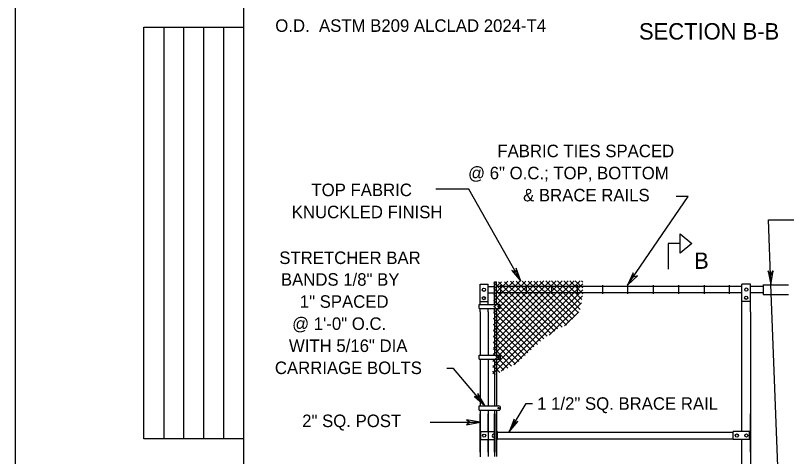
# Model space of a CAD drawing. Extents: x 528.16 to 531.11, y 154.41 to 156.24.
# Drawn here: x 528.156 to 528.785, y 155.174 to 155.535 of the extents above; entities that cross this region are included whole.
import ezdxf

# ---------------------------------------------------------------- set-up
doc = ezdxf.new("R2010")
doc.units = 0
for name, color, linetype in [('Level 1', 7, 'Continuous'), ('Level 2', 7, 'Continuous'), ('Level 41', 7, 'Continuous')]:
    doc.layers.add(name, color=color, linetype=linetype)

msp = doc.modelspace()

# ---------------------------------------------------------------- linework, layer by layer
at = {"layer": 'Level 1'}
for p, q in [((528.34219, 154.45079), (528.34219, 156.20079)), ((528.2605, 155.18898), (528.2605, 155.52526)), ((528.2605, 155.52526), (528.34219, 155.52526)), ((528.2769, 155.18898), (528.2769, 155.52526)), ((528.29298, 155.18898), (528.29298, 155.52526)), ((528.30938, 155.18898), (528.30938, 155.52526)), ((528.32579, 155.18898), (528.32579, 155.52526)), ((528.34219, 155.18898), (528.2605, 155.18898))]:
    msp.add_line(p, q, dxfattribs=at)
for points in [[(528.69849, 155.34055), (528.69849, 155.3563), (528.70801, 155.34843)], [(528.56824, 155.31759), (528.56463, 155.32841), (528.5643, 155.3248), (528.56102, 155.32644)], [(528.77264, 155.31496), (528.77428, 155.32612), (528.77231, 155.32349), (528.77034, 155.32612)], [(528.77264, 155.31496), (528.77461, 155.32612), (528.77231, 155.32283), (528.77034, 155.32579)], [(528.65551, 155.3143), (528.66371, 155.32218), (528.6601, 155.32087), (528.6601, 155.32448)], [(528.53904, 155.21621), (528.53314, 155.22605), (528.53346, 155.22244), (528.53051, 155.22343)], [(528.5351, 155.20243), (528.52395, 155.2044), (528.5269, 155.20243), (528.52395, 155.20046)], [(528.55873, 155.19455), (528.56594, 155.20308), (528.56299, 155.20177), (528.56299, 155.20505)]]:
    msp.add_lwpolyline(points, close=True, dxfattribs=at)
msp.add_lwpolyline([(528.69849, 155.34843), (528.68865, 155.34843), (528.68865, 155.32743)], dxfattribs=at)
at = {"layer": 'Level 2'}
for p, q in [((528.52592, 155.39272), (528.49902, 155.39272)), ((528.56824, 155.31759), (528.52592, 155.39272)), ((528.65551, 155.3143), (528.70505, 155.38681)), ((528.70505, 155.38681), (528.69521, 155.38681)), ((528.77067, 155.36778), (528.79462, 155.36778)), ((528.77264, 155.31496), (528.77067, 155.36778)), ((528.5351, 155.31529), (528.54167, 155.31529)), ((528.5351, 155.29856), (528.5351, 155.31529)), ((528.54167, 155.29856), (528.54167, 155.31529)), ((528.54692, 155.31726), (528.54856, 155.31726)), ((528.54692, 155.29856), (528.54692, 155.31726)), ((528.54856, 155.29856), (528.54856, 155.31726)), ((528.55184, 155.3143), (528.55184, 155.30741)), ((528.57283, 155.3143), (528.57283, 155.30741)), ((528.5935, 155.3143), (528.5935, 155.30741)), ((528.6145, 155.3143), (528.6145, 155.30741)), ((528.63517, 155.3143), (528.63517, 155.30741)), ((528.65551, 155.3143), (528.65551, 155.30741)), ((528.67651, 155.3143), (528.67651, 155.30741)), ((528.69718, 155.3143), (528.69718, 155.30741)), ((528.71818, 155.3143), (528.71818, 155.30741)), ((528.73852, 155.3143), (528.73852, 155.30741)), ((528.75591, 155.31529), (528.74902, 155.31529)), ((528.74902, 155.29856), (528.74902, 155.31529)), ((528.75591, 155.29856), (528.75591, 155.31529)), ((528.7664, 155.31463), (528.7664, 155.30676)), ((528.7664, 155.31463), (528.78707, 155.31463)), ((528.78182, 155.07743), (528.77264, 155.31496)), ((528.54167, 155.31332), (528.54692, 155.31332)), ((528.54167, 155.30807), (528.54692, 155.30807)), ((528.74902, 155.31332), (528.54856, 155.31332)), ((528.74902, 155.30807), (528.54856, 155.30807)), ((528.7664, 155.31332), (528.75591, 155.31332)), ((528.7664, 155.30807), (528.75591, 155.30807)), ((528.5351, 155.30118), (528.54167, 155.30118)), ((528.75591, 155.30118), (528.74902, 155.30118)), ((528.7664, 155.30676), (528.78707, 155.30676)), ((528.53445, 155.29856), (528.5502, 155.29856)), ((528.53445, 155.29528), (528.53445, 155.29856)), ((528.53445, 155.29528), (528.5502, 155.29528)), ((528.5351, 155.29265), (528.5351, 155.29528)), ((528.54167, 155.29265), (528.54167, 155.29528)), ((528.54692, 155.29265), (528.54692, 155.29528)), ((528.54856, 155.29265), (528.54856, 155.29528)), ((528.74902, 155.29528), (528.74902, 155.29856)), ((528.74902, 155.29265), (528.74902, 155.29528)), ((528.75591, 155.29528), (528.75591, 155.29856)), ((528.75591, 155.29265), (528.75591, 155.29528)), ((528.5351, 155.29265), (528.5351, 155.25722)), ((528.54167, 155.29265), (528.54167, 155.25689)), ((528.54692, 155.29265), (528.54692, 155.25722)), ((528.54856, 155.29265), (528.54856, 155.25689)), ((528.74902, 155.19488), (528.74902, 155.29265)), ((528.75591, 155.29265), (528.75591, 155.09285)), ((528.53445, 155.25722), (528.54692, 155.25722)), ((528.53445, 155.25394), (528.53445, 155.25722)), ((528.5351, 155.25722), (528.5351, 155.25722)), ((528.54167, 155.25689), (528.54167, 155.25722)), ((528.54692, 155.25722), (528.5502, 155.25722)), ((528.53445, 155.25394), (528.5502, 155.25394)), ((528.5351, 155.25394), (528.5351, 155.25394)), ((528.5351, 155.25394), (528.5351, 155.21588)), ((528.54167, 155.25394), (528.54167, 155.21588)), ((528.54692, 155.25394), (528.54692, 155.25394)), ((528.54692, 155.25394), (528.54692, 155.21588)), ((528.54856, 155.25394), (528.54856, 155.25394)), ((528.54856, 155.25394), (528.54856, 155.21588)), ((528.53445, 155.21588), (528.5502, 155.21588)), ((528.53445, 155.21227), (528.53445, 155.21588)), ((528.54167, 155.21588), (528.54167, 155.21588)), ((528.54692, 155.21588), (528.54692, 155.21588)), ((528.54856, 155.21588), (528.54856, 155.21588)), ((528.53445, 155.21227), (528.5502, 155.21227)), ((528.5351, 155.21227), (528.5351, 155.17421)), ((528.5351, 155.17815), (528.5351, 155.20932)), ((528.54167, 155.21227), (528.54167, 155.17454)), ((528.54167, 155.19521), (528.54167, 155.20932)), ((528.54692, 155.21227), (528.54692, 155.21227)), ((528.54692, 155.21227), (528.54692, 155.17454)), ((528.54692, 155.17815), (528.54692, 155.20932)), ((528.54856, 155.21227), (528.54856, 155.17454)), ((528.54856, 155.17815), (528.54856, 155.20932)), ((528.74902, 155.19488), (528.74902, 155.20932)), ((528.75591, 155.17815), (528.75591, 155.20932)), ((528.49442, 155.20243), (528.5351, 155.20243)), ((528.5351, 155.18832), (528.5351, 155.19488)), ((528.53576, 155.18832), (528.53576, 155.19488)), ((528.53576, 155.19488), (528.54692, 155.19488)), ((528.54823, 155.19488), (528.54921, 155.19488)), ((528.54921, 155.18832), (528.54921, 155.19488)), ((528.54921, 155.19423), (528.7418, 155.19423)), ((528.7418, 155.18832), (528.7418, 155.19488)), ((528.74278, 155.19488), (528.7418, 155.19488)), ((528.75525, 155.19488), (528.74278, 155.19488)), ((528.75525, 155.18832), (528.75525, 155.19488)), ((528.75591, 155.18832), (528.75591, 155.19488)), ((528.53576, 155.18832), (528.54692, 155.18832)), ((528.54167, 155.17815), (528.54167, 155.18832)), ((528.54856, 155.18832), (528.54921, 155.18832)), ((528.54921, 155.18898), (528.7418, 155.18898)), ((528.74245, 155.18832), (528.7418, 155.18832)), ((528.75525, 155.18832), (528.74245, 155.18832)), ((528.74902, 155.17815), (528.74902, 155.18832)), ((528.74902, 155.09285), (528.74902, 155.18832)), ((528.5351, 155.17454), (528.5351, 155.17454)), ((528.54167, 155.17454), (528.54167, 155.17454))]:
    msp.add_line(p, q, dxfattribs=at)
for points in [[(528.5456, 155.24705), (528.6168, 155.31791)], [(528.5456, 155.25197), (528.61188, 155.31791)], [(528.5456, 155.25689), (528.60696, 155.31791)], [(528.5456, 155.24213), (528.61909, 155.31562)], [(528.54593, 155.26181), (528.60203, 155.31791)], [(528.54593, 155.26706), (528.59711, 155.31791)], [(528.54593, 155.27198), (528.59219, 155.31791)], [(528.54593, 155.2769), (528.58727, 155.31791)], [(528.54593, 155.28182), (528.58235, 155.31759)], [(528.54593, 155.28675), (528.57743, 155.31759)], [(528.54593, 155.29167), (528.57251, 155.31759)], [(528.54626, 155.29659), (528.56759, 155.31759)], [(528.54626, 155.30151), (528.56266, 155.31759)], [(528.54626, 155.30643), (528.55774, 155.31759)], [(528.54626, 155.31135), (528.55249, 155.31726)], [(528.54626, 155.31627), (528.54757, 155.31726)], [(528.5899, 155.27264), (528.54626, 155.31627)], [(528.54692, 155.31693), (528.54724, 155.31726)], [(528.59318, 155.27461), (528.5502, 155.31726)], [(528.59613, 155.2769), (528.55512, 155.31726)], [(528.59843, 155.27887), (528.56004, 155.31759)], [(528.60203, 155.28018), (528.56463, 155.31759)], [(528.60564, 155.28182), (528.56955, 155.31759)], [(528.60794, 155.28412), (528.57448, 155.31759)], [(528.61056, 155.28675), (528.57907, 155.31759)], [(528.61253, 155.28904), (528.58399, 155.31759)], [(528.61516, 155.29199), (528.58891, 155.31791)], [(528.6168, 155.29462), (528.5935, 155.31791)], [(528.61745, 155.29888), (528.59843, 155.31791)], [(528.61811, 155.30282), (528.60335, 155.31791)], [(528.61909, 155.30741), (528.60827, 155.31791)], [(528.61909, 155.31234), (528.61286, 155.31791)], [(528.61909, 155.31693), (528.61778, 155.31791)], [(528.58727, 155.27067), (528.54626, 155.31168)], [(528.55217, 155.24409), (528.61909, 155.3107)], [(528.58432, 155.2687), (528.54626, 155.30676)], [(528.58202, 155.26608), (528.54626, 155.30184)], [(528.56266, 155.24934), (528.61877, 155.30577)], [(528.57907, 155.26411), (528.54626, 155.29724)], [(528.59154, 155.27362), (528.61778, 155.29987)], [(528.57677, 155.26148), (528.54626, 155.29232)], [(528.604, 155.28117), (528.61581, 155.29265)], [(528.57415, 155.25919), (528.54593, 155.2874)], [(528.57185, 155.25689), (528.54593, 155.28248)], [(528.56923, 155.25459), (528.54593, 155.27789)], [(528.5666, 155.25197), (528.54593, 155.27297)], [(528.56398, 155.25), (528.54593, 155.26804)], [(528.5607, 155.24836), (528.54593, 155.26345)], [(528.55774, 155.24672), (528.54593, 155.25853)], [(528.55184, 155.25295), (528.54692, 155.25787)], [(528.55446, 155.24508), (528.5456, 155.25361)], [(528.53904, 155.21621), (528.51345, 155.24639), (528.50787, 155.24639)], [(528.55118, 155.24311), (528.5456, 155.24869)], [(528.54757, 155.24147), (528.5456, 155.24409)], [(528.55873, 155.19455), (528.57283, 155.21785), (528.57776, 155.21785)]]:
    msp.add_lwpolyline(points, dxfattribs=at)
for centre, radius in [((528.5382, 155.31068), 0.0013), ((528.7525, 155.31082), 0.0013), ((528.53815, 155.30382), 0.0013), ((528.75245, 155.30414), 0.0013), ((528.55032, 155.29694), 0.000569), ((528.55032, 155.25548), 0.000569), ((528.55032, 155.21402), 0.000569), ((528.5384, 155.19155), 0.0013), ((528.74479, 155.19157), 0.0013), ((528.75256, 155.1916), 0.0013)]:
    msp.add_circle(centre, radius, dxfattribs=at)
for centre, radius, start, end in [((528.55015, 155.29695), 0.00173, 270, 90), ((528.55015, 155.25549), 0.00173, 270, 90), ((528.55015, 155.21403), 0.00173, 270, 90), ((528.54613, 155.19144), 0.0013, 52.24141, 311.20275)]:
    msp.add_arc(centre, radius, start, end, dxfattribs=at)
at = {"layer": 'Level 41'}
msp.add_lwpolyline([(528.15551, 156.24245), (531.11385, 156.24245), (531.11385, 154.40912), (528.15551, 154.40912)], close=True, dxfattribs=at)

# ---------------------------------------------------------------- texts
at = {"layer": 'Level 1'}
msp.add_text('B', height=0.01333, dxfattribs=at).set_placement((528.70997, 155.32776))
at = {"layer": 'Level 2'}
for s, height, p in [('O.D.  ASTM B209 ALCLAD 2024-T4', 0.0102283, (528.36778, 155.52133)), ('SECTION B-B', 0.0134035, (528.66489, 155.51503)), ('FABRIC TIES SPACED', 0.0102283, (528.54921, 155.41896)), ('@ 6" O.C.; TOP, BOTTOM ', 0.0102283, (528.52526, 155.40092)), ('TOP FABRIC ', 0.0102283, (528.39731, 155.38714)), ('& BRACE RAILS', 0.0102283, (528.57021, 155.38287)), ('KNUCKLED FINISH', 0.0102283, (528.38123, 155.36909)), ('STRETCHER BAR', 0.0102283, (528.37106, 155.33169)), ('BANDS 1/8" BY ', 0.0102283, (528.37238, 155.31398)), ('1" SPACED ', 0.010228, (528.3878, 155.29593)), ('@ 1\'-0" O.C.', 0.0102283, (528.38156, 155.27789)), ('WITH 5/16" DIA', 0.0102283, (528.37894, 155.25984)), ('CARRIAGE BOLTS', 0.0102283, (528.36745, 155.2418)), ('1 1/2" SQ. BRACE RAIL', 0.0102283, (528.58169, 155.2126)), ('2" SQ. POST', 0.0102283, (528.38976, 155.19849))]:
    msp.add_text(s, height=height, dxfattribs=at).set_placement(p)

doc.saveas('drawing.dxf')
